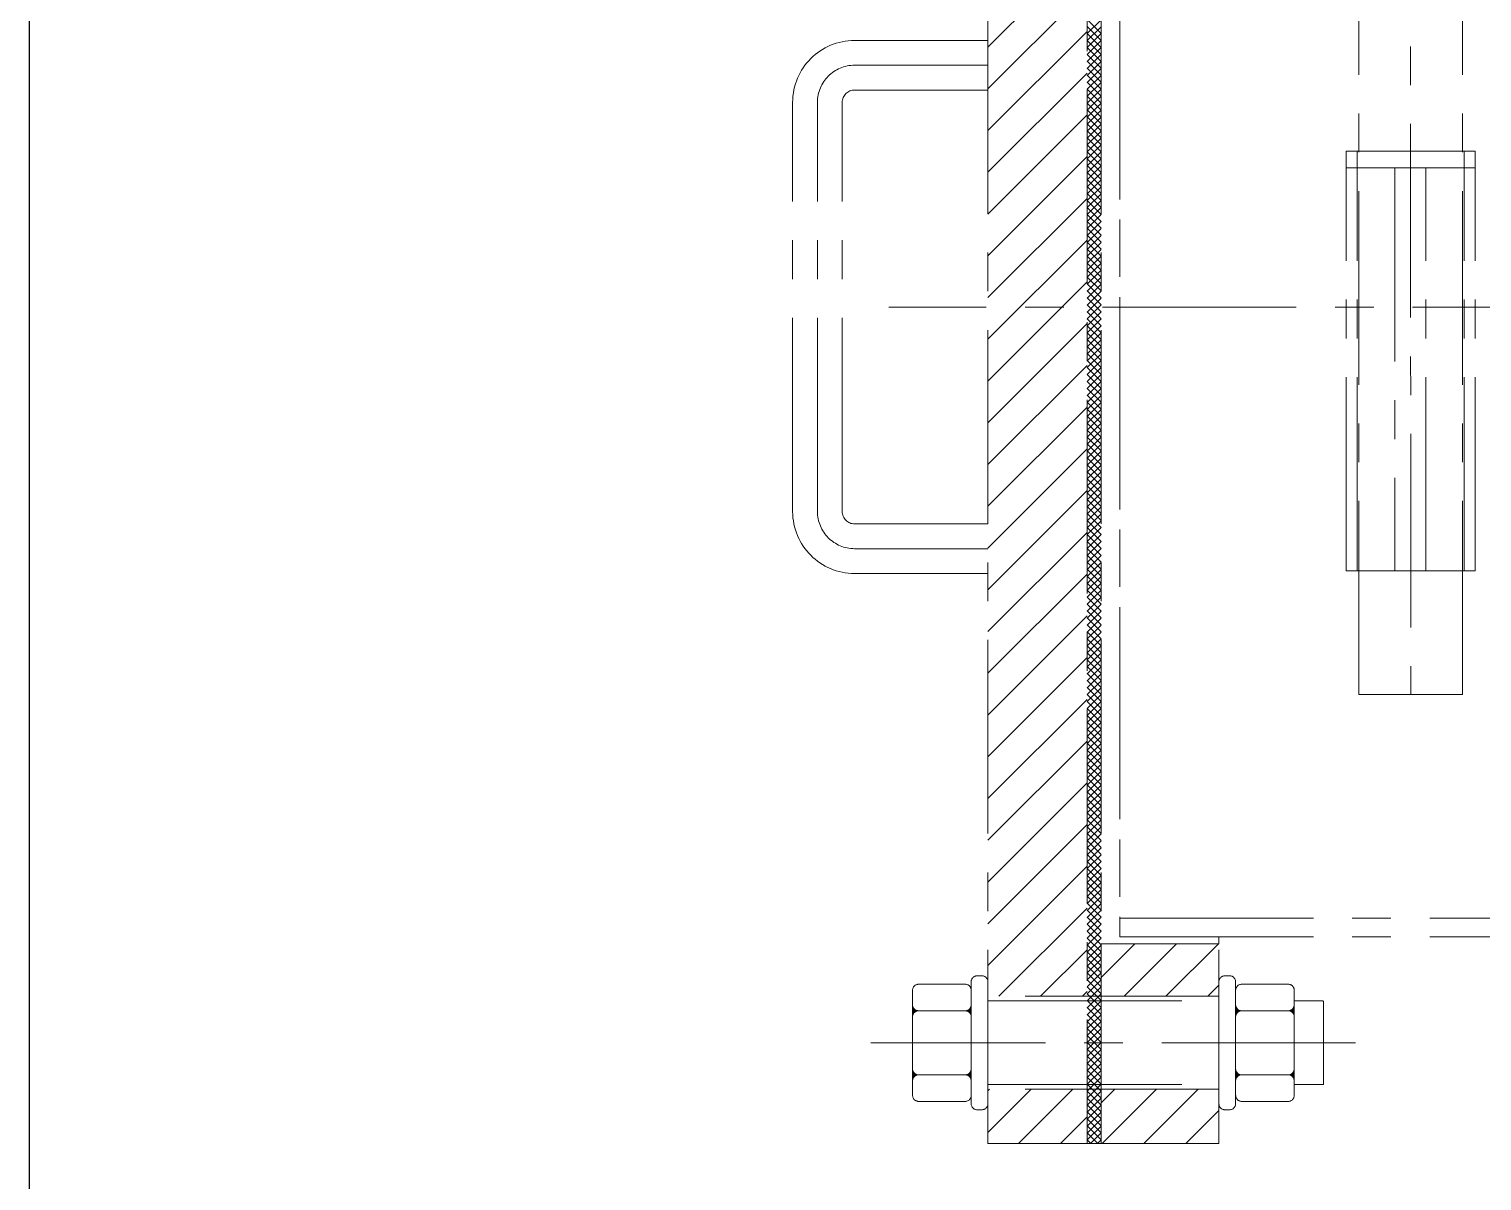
# Model space of a CAD drawing. Header units: millimetres. Extents: x -46397 to 283259, y -8690 to 23983.
# Drawn here: x 186976.6 to 187445.2, y 926.2 to 1297.9 of the extents above; entities that cross this region are included whole.
import ezdxf

# ---------------------------------------------------------------- set-up
doc = ezdxf.new("R2010")
doc.units = ezdxf.units.MM
doc.linetypes.add('CENTER', pattern=[2, 1.25, -0.25, 0.25, -0.25])
doc.layers.add('Dtext', color=255, linetype='Continuous', lineweight=20)
doc.layers.add('mDƯỜNG TÂM', color=8, linetype='CENTER', lineweight=0)
doc.styles.add('Chu va so', font='arial.ttf')
doc.styles.add('TCVN', font='arial.ttf')

# ---------------------------------------------------------------- blocks, each defined once
blk = doc.blocks.new('ggd')
at = {"layer": 'mDƯỜNG TÂM', "color": 8, "ltscale": 50}
for p, q in [((-695.22, 1509.07, -7.71), (-695.13, 1024.92, -7.71)), ((-831.5, 880.08), (-831.5, 1420.08)), ((-799.5, 1420.08), (-799.5, 880.08)), ((-799.5, 1420.08), (-799.5, 880.08)), ((-795, 880.08), (-795, 1420.08)), ((-789, 1353.2, 7.71), (-789, 946.8, 7.71)), ((-789, 1347.2, 7.71), (-789, 952.8, 7.71)), ((-831.5, 1233.88, -7.71), (-799.5, 1265.88, -7.71)), ((-831.5, 1220.41, -7.71), (-799.5, 1252.41, -7.71)), ((-795, 1238.25), (-799.5, 1242.75)), ((-799.5, 1238.2), (-795, 1242.7)), ((-831.5, 1206.94, -7.71), (-799.5, 1238.94, -7.71)), ((-795, 1236.01), (-799.5, 1240.51)), ((-799.5, 1235.95), (-795, 1240.45)), ((-795, 1233.76), (-799.5, 1238.26)), ((-799.5, 1233.71), (-795, 1238.21)), ((-874.5, 1236.02, -4.97), (-831.5, 1236.02, -4.97)), ((-795, 1231.52), (-799.5, 1236.02)), ((-799.5, 1231.46), (-795, 1235.96)), ((-795, 1229.27), (-799.5, 1233.77)), ((-799.5, 1229.22), (-795, 1233.72)), ((-874.5, 1228.02, -4.97), (-831.5, 1228.02, -4.97)), ((-795, 1227.03), (-799.5, 1231.53)), ((-799.5, 1226.97), (-795, 1231.47)), ((-795, 1224.78), (-799.5, 1229.28)), ((-799.5, 1224.73), (-795, 1229.23)), ((-831.5, 1193.47, -7.71), (-799.5, 1225.47, -7.71)), ((-795, 1222.54), (-799.5, 1227.04)), ((-799.5, 1222.48), (-795, 1226.98)), ((-795, 1220.29), (-799.5, 1224.79)), ((-799.5, 1220.24), (-795, 1224.74)), ((-874.5, 1220.02, -4.97), (-831.5, 1220.02, -4.97)), ((-795, 1218.05), (-799.5, 1222.55)), ((-799.5, 1217.99), (-795, 1222.49)), ((-795, 1215.8), (-799.5, 1220.3)), ((-799.5, 1215.75), (-795, 1220.25)), ((-894.5, 1084.02, -4.97), (-894.5, 1216.02, -4.97)), ((-886.5, 1084.02, -4.97), (-886.5, 1216.02, -4.97)), ((-878.5, 1084.02, -4.97), (-878.5, 1216.02, -4.97)), ((-795, 1213.56), (-799.5, 1218.06)), ((-799.5, 1213.5), (-795, 1218)), ((-795, 1211.31), (-799.5, 1215.81)), ((-799.5, 1211.26), (-795, 1215.76)), ((-831.5, 1179.99, -7.71), (-799.5, 1211.99, -7.71)), ((-795, 1209.07), (-799.5, 1213.57)), ((-799.5, 1209.01), (-795, 1213.51)), ((-795, 1206.82), (-799.5, 1211.32)), ((-799.5, 1206.77), (-795, 1211.27)), ((-795, 1204.58), (-799.5, 1209.08)), ((-799.5, 1204.52), (-795, 1209.02)), ((-795, 1202.33), (-799.5, 1206.83)), ((-799.5, 1202.28), (-795, 1206.78)), ((-795, 1200.09), (-799.5, 1204.59)), ((-799.5, 1200.03), (-795, 1204.53)), ((-795, 1197.84), (-799.5, 1202.34)), ((-799.5, 1197.79), (-795, 1202.29)), ((-795, 1195.6), (-799.5, 1200.1)), ((-799.5, 1195.54), (-795, 1200.04)), ((-831.5, 1166.52, -7.71), (-799.5, 1198.52, -7.71)), ((-795, 1193.35), (-799.5, 1197.85)), ((-799.5, 1193.3), (-795, 1197.8)), ((-795, 1191.11), (-799.5, 1195.61)), ((-799.5, 1191.05), (-795, 1195.55)), ((-795, 1188.86), (-799.5, 1193.36)), ((-799.5, 1188.81), (-795, 1193.31)), ((-795, 1186.61), (-799.5, 1191.11)), ((-799.5, 1186.56), (-795, 1191.06)), ((-690.24, 1194.89), (-700.24, 1194.89)), ((-700.24, 1194.89), (-700.24, 1064.89)), ((-690.24, 1064.89), (-690.24, 1194.89)), ((-795, 1184.37), (-799.5, 1188.87)), ((-799.5, 1184.32), (-795, 1188.82)), ((-795, 1182.12), (-799.5, 1186.62)), ((-799.5, 1182.07), (-795, 1186.57)), ((-831.5, 1153.05, -7.71), (-799.5, 1185.05, -7.71)), ((-795, 1179.88), (-799.5, 1184.38)), ((-799.5, 1179.83), (-795, 1184.33)), ((-795, 1177.63), (-799.5, 1182.13)), ((-799.5, 1177.58), (-795, 1182.08)), ((-795, 1175.39), (-799.5, 1179.89)), ((-799.5, 1175.34), (-795, 1179.84)), ((-795, 1173.14), (-799.5, 1177.64)), ((-799.5, 1173.09), (-795, 1177.59)), ((-831.5, 1139.58, -7.71), (-799.5, 1171.58, -7.71)), ((-795, 1170.9), (-799.5, 1175.4)), ((-799.5, 1170.85), (-795, 1175.35)), ((-795, 1168.65), (-799.5, 1173.15)), ((-799.5, 1168.6), (-795, 1173.1)), ((-795, 1166.41), (-799.5, 1170.91)), ((-799.5, 1166.36), (-795, 1170.86)), ((-795, 1164.16), (-799.5, 1168.66)), ((-799.5, 1164.11), (-795, 1168.61)), ((-795, 1161.92), (-799.5, 1166.42)), ((-799.5, 1161.87), (-795, 1166.37)), ((-795, 1159.67), (-799.5, 1164.17)), ((-799.5, 1159.62), (-795, 1164.12)), ((-831.5, 1126.11, -7.71), (-799.5, 1158.11, -7.71)), ((-795, 1157.43), (-799.5, 1161.93)), ((-799.5, 1157.38), (-795, 1161.88)), ((-795, 1155.18), (-799.5, 1159.68)), ((-799.5, 1155.13), (-795, 1159.63)), ((-795, 1152.94), (-799.5, 1157.44)), ((-799.5, 1152.88), (-795, 1157.38)), ((-795, 1150.69), (-799.5, 1155.19)), ((-799.5, 1150.64), (-795, 1155.14)), ((-795, 1148.45), (-799.5, 1152.95)), ((-799.5, 1148.39), (-795, 1152.89)), ((-532.04, 1150), (-863.44, 1150)), ((-795, 1146.2), (-799.5, 1150.7)), ((-799.5, 1146.15), (-795, 1150.65)), ((-795, 1143.96), (-799.5, 1148.46)), ((-799.5, 1143.9), (-795, 1148.4)), ((-831.5, 1112.64, -7.71), (-799.5, 1144.64, -7.71)), ((-795, 1141.71), (-799.5, 1146.21)), ((-799.5, 1141.66), (-795, 1146.16)), ((-795, 1139.47), (-799.5, 1143.97)), ((-799.5, 1139.41), (-795, 1143.91)), ((-795, 1137.22), (-799.5, 1141.72)), ((-799.5, 1137.17), (-795, 1141.67)), ((-795, 1134.98), (-799.5, 1139.48)), ((-799.5, 1134.92), (-795, 1139.42)), ((-795, 1132.73), (-799.5, 1137.23)), ((-799.5, 1132.68), (-795, 1137.18)), ((-795, 1130.49), (-799.5, 1134.99)), ((-799.5, 1130.43), (-795, 1134.93)), ((-831.5, 1099.17, -7.71), (-799.5, 1131.17, -7.71)), ((-795, 1128.24), (-799.5, 1132.74)), ((-799.5, 1128.19), (-795, 1132.69)), ((-795, 1126), (-799.5, 1130.5)), ((-799.5, 1125.94), (-795, 1130.44)), ((-795, 1123.75), (-799.5, 1128.25)), ((-799.5, 1123.7), (-795, 1128.2)), ((-795, 1121.51), (-799.5, 1126.01)), ((-799.5, 1121.45), (-795, 1125.95)), ((-795, 1119.26), (-799.5, 1123.76)), ((-799.5, 1119.21), (-795, 1123.71)), ((-795, 1117.02), (-799.5, 1121.52)), ((-799.5, 1116.96), (-795, 1121.46)), ((-831.5, 1085.7, -7.71), (-799.5, 1117.7, -7.71)), ((-795, 1114.77), (-799.5, 1119.27)), ((-799.5, 1114.72), (-795, 1119.22)), ((-795, 1112.53), (-799.5, 1117.03)), ((-799.5, 1112.47), (-795, 1116.97)), ((-795, 1110.28), (-799.5, 1114.78)), ((-799.5, 1110.23), (-795, 1114.73)), ((-795, 1108.04), (-799.5, 1112.54)), ((-799.5, 1107.98), (-795, 1112.48)), ((-795, 1105.79), (-799.5, 1110.29)), ((-799.5, 1105.74), (-795, 1110.24)), ((-795, 1103.55), (-799.5, 1108.05)), ((-799.5, 1103.49), (-795, 1107.99)), ((-831.5, 1072.23, -7.71), (-799.5, 1104.23, -7.71)), ((-795, 1101.3), (-799.5, 1105.8)), ((-799.5, 1101.25), (-795, 1105.75)), ((-795, 1099.06), (-799.5, 1103.56)), ((-799.5, 1099), (-795, 1103.5)), ((-795, 1096.81), (-799.5, 1101.31)), ((-799.5, 1096.76), (-795, 1101.26)), ((-795, 1094.57), (-799.5, 1099.07)), ((-799.5, 1094.51), (-795, 1099.01)), ((-795, 1092.32), (-799.5, 1096.82)), ((-799.5, 1092.27), (-795, 1096.77)), ((-795, 1090.08), (-799.5, 1094.58)), ((-799.5, 1090.02), (-795, 1094.52)), ((-795, 1087.83), (-799.5, 1092.33)), ((-799.5, 1087.78), (-795, 1092.28)), ((-831.5, 1058.76, -7.71), (-799.5, 1090.76, -7.71)), ((-795, 1085.59), (-799.5, 1090.09)), ((-799.5, 1085.53), (-795, 1090.03)), ((-795, 1083.34), (-799.5, 1087.84)), ((-799.5, 1083.29), (-795, 1087.79)), ((-795, 1081.1), (-799.5, 1085.6)), ((-799.5, 1081.04), (-795, 1085.54)), ((-795, 1078.85), (-799.5, 1083.35)), ((-799.5, 1078.8), (-795, 1083.3)), ((-831.5, 1080.02, -4.97), (-874.5, 1080.02, -4.97)), ((-795, 1076.61), (-799.5, 1081.11)), ((-799.5, 1076.55), (-795, 1081.05)), ((-795, 1074.36), (-799.5, 1078.86)), ((-799.5, 1074.31), (-795, 1078.81)), ((-831.5, 1045.29, -7.71), (-799.5, 1077.29, -7.71)), ((-795, 1072.12), (-799.5, 1076.62)), ((-799.5, 1072.06), (-795, 1076.56)), ((-795, 1069.87), (-799.5, 1074.37)), ((-799.5, 1069.82), (-795, 1074.32)), ((-831.5, 1072.02, -4.97), (-874.5, 1072.02, -4.97)), ((-795, 1067.63), (-799.5, 1072.13)), ((-799.5, 1067.57), (-795, 1072.07)), ((-795, 1065.38), (-799.5, 1069.88)), ((-799.5, 1065.33), (-795, 1069.83)), ((-831.5, 1064.02, -4.97), (-874.5, 1064.02, -4.97)), ((-831.5, 1031.82, -7.71), (-799.5, 1063.82, -7.71)), ((-795, 1063.14), (-799.5, 1067.64)), ((-799.5, 1063.08), (-795, 1067.58)), ((-795, 1060.89), (-799.5, 1065.39)), ((-799.5, 1060.84), (-795, 1065.34)), ((-700.24, 1064.89), (-690.24, 1064.89)), ((-795, 1058.65), (-799.5, 1063.15)), ((-799.5, 1058.59), (-795, 1063.09)), ((-795, 1056.4), (-799.5, 1060.9)), ((-799.5, 1056.35), (-795, 1060.85)), ((-795, 1054.16), (-799.5, 1058.66)), ((-799.5, 1054.1), (-795, 1058.6)), ((-795, 1051.91), (-799.5, 1056.41)), ((-799.5, 1051.86), (-795, 1056.36)), ((-831.5, 1018.35, -7.71), (-799.5, 1050.35, -7.71)), ((-795, 1049.67), (-799.5, 1054.17)), ((-799.5, 1049.61), (-795, 1054.11)), ((-795, 1047.42), (-799.5, 1051.92)), ((-799.5, 1047.37), (-795, 1051.87)), ((-795, 1045.18), (-799.5, 1049.68)), ((-799.5, 1045.12), (-795, 1049.62)), ((-795, 1042.93), (-799.5, 1047.43)), ((-799.5, 1042.88), (-795, 1047.38)), ((-795, 1040.69), (-799.5, 1045.19)), ((-799.5, 1040.63), (-795, 1045.13)), ((-795, 1038.44), (-799.5, 1042.94)), ((-799.5, 1038.39), (-795, 1042.89)), ((-795, 1036.2), (-799.5, 1040.7)), ((-799.5, 1036.14), (-795, 1040.64)), ((-831.5, 1004.88, -7.71), (-799.5, 1036.88, -7.71)), ((-795, 1033.95), (-799.5, 1038.45)), ((-799.5, 1033.9), (-795, 1038.4)), ((-795, 1031.71), (-799.5, 1036.21)), ((-799.5, 1031.65), (-795, 1036.15)), ((-795, 1029.46), (-799.5, 1033.96)), ((-799.5, 1029.41), (-795, 1033.91)), ((-795, 1027.22), (-799.5, 1031.72)), ((-799.5, 1027.16), (-795, 1031.66)), ((-795, 1024.97), (-799.5, 1029.47)), ((-799.5, 1024.92), (-795, 1029.42)), ((-795, 1022.73), (-799.5, 1027.23)), ((-799.5, 1022.67), (-795, 1027.17)), ((-831.5, 991.41, -7.71), (-799.5, 1023.41, -7.71)), ((-795, 1020.48), (-799.5, 1024.98)), ((-799.5, 1020.43), (-795, 1024.93)), ((-795, 1018.24), (-799.5, 1022.74)), ((-799.5, 1018.18), (-795, 1022.68)), ((-795, 1015.99), (-799.5, 1020.49)), ((-799.5, 1015.94), (-795, 1020.44)), ((-795, 1013.74), (-799.5, 1018.24)), ((-799.5, 1013.69), (-795, 1018.19)), ((-795, 1011.5), (-799.5, 1016)), ((-799.5, 1011.45), (-795, 1015.95)), ((-795, 1009.25), (-799.5, 1013.75)), ((-799.5, 1009.2), (-795, 1013.7)), ((-831.5, 977.94, -7.71), (-799.5, 1009.94, -7.71)), ((-795, 1007.01), (-799.5, 1011.51)), ((-799.5, 1006.96), (-795, 1011.46)), ((-795, 1004.76), (-799.5, 1009.26)), ((-799.5, 1004.71), (-795, 1009.21)), ((-795, 1002.52), (-799.5, 1007.02)), ((-799.5, 1002.47), (-795, 1006.97)), ((-795, 1000.27), (-799.5, 1004.77)), ((-799.5, 1000.22), (-795, 1004.72)), ((-795, 998.03), (-799.5, 1002.53)), ((-799.5, 997.98), (-795, 1002.48)), ((-795, 995.78), (-799.5, 1000.28)), ((-799.5, 995.73), (-795, 1000.23)), ((-831.5, 964.47, -7.71), (-799.5, 996.47, -7.71)), ((-795, 993.54), (-799.5, 998.04)), ((-799.5, 993.49), (-795, 997.99)), ((-795, 991.29), (-799.5, 995.79)), ((-799.5, 991.24), (-795, 995.74)), ((-795, 989.05), (-799.5, 993.55)), ((-799.5, 989), (-795, 993.5)), ((-795, 986.8), (-799.5, 991.3)), ((-799.5, 986.75), (-795, 991.25)), ((-795, 984.56), (-799.5, 989.06)), ((-799.5, 984.51), (-795, 989.01)), ((-795, 982.31), (-799.5, 986.81)), ((-799.5, 982.26), (-795, 986.76)), ((-795, 980.07), (-799.5, 984.57)), ((-799.5, 980.02), (-795, 984.52)), ((-831.5, 951, -7.71), (-799.5, 983, -7.71)), ((-795, 977.82), (-799.5, 982.32)), ((-799.5, 977.77), (-795, 982.27)), ((-795, 975.58), (-799.5, 980.08)), ((-799.5, 975.52), (-795, 980.02)), ((-795, 973.33), (-799.5, 977.83)), ((-799.5, 973.28), (-795, 977.78)), ((-795, 971.09), (-799.5, 975.59)), ((-799.5, 971.03), (-795, 975.53)), ((-795, 968.84), (-799.5, 973.34)), ((-799.5, 968.79), (-795, 973.29)), ((-795, 966.6), (-799.5, 971.1)), ((-799.5, 966.54), (-795, 971.04)), ((-831.5, 937.53, -7.71), (-799.5, 969.53, -7.71)), ((-795, 964.35), (-799.5, 968.85)), ((-799.5, 964.3), (-795, 968.8)), ((-795, 962.11), (-799.5, 966.61)), ((-799.5, 962.05), (-795, 966.55)), ((-795, 959.86), (-799.5, 964.36)), ((-799.5, 959.81), (-795, 964.31)), ((-795, 957.62), (-799.5, 962.12)), ((-799.5, 957.56), (-795, 962.06)), ((-827.97, 927.59, -7.71), (-799.5, 956.06, -7.71)), ((-795, 955.37), (-799.5, 959.87)), ((-799.5, 955.32), (-795, 959.82)), ((-795, 953.13), (-799.5, 957.63)), ((-799.5, 953.07), (-795, 957.57)), ((-795, 950.88), (-799.5, 955.38)), ((-799.5, 950.83), (-795, 955.33)), ((-795, 948.64), (-799.5, 953.14)), ((-799.5, 948.58), (-795, 953.08)), ((-789, 952.8, 7.71), (-539, 952.8, 7.71)), ((-795, 946.39), (-799.5, 950.89)), ((-799.5, 946.34), (-795, 950.84)), ((-795, 944.15), (-799.5, 948.65)), ((-799.5, 944.09), (-795, 948.59)), ((-789, 946.8, 7.71), (-539, 946.8, 7.71)), ((-757, 944.5), (-757, 946.8, 7.71)), ((-814.5, 927.59, -7.71), (-799.5, 942.59, -7.71)), ((-795, 941.9), (-799.5, 946.4)), ((-799.5, 941.85), (-795, 946.35)), ((-795, 939.66), (-799.5, 944.16)), ((-799.5, 939.6), (-795, 944.1)), ((-757, 944.5), (-795, 944.5)), ((-795, 944.5), (-795, 880.08)), ((-795, 933.62, -7.71), (-784.11, 944.5, -7.71)), ((-787.56, 927.59, -7.71), (-770.64, 944.5, -7.71)), ((-774.09, 927.59, -7.71), (-757.17, 944.5, -7.71)), ((-757, 880.08), (-757, 944.5)), ((-795, 937.41), (-799.5, 941.91)), ((-799.5, 937.36), (-795, 941.86)), ((-795, 935.17), (-799.5, 939.67)), ((-799.5, 935.11), (-795, 939.61)), ((-795, 932.92), (-799.5, 937.42)), ((-799.5, 932.87), (-795, 937.37)), ((-834.97, 934.19), (-833.43, 934.19)), ((-795, 930.68), (-799.5, 935.18)), ((-799.5, 930.62), (-795, 935.12)), ((-795, 928.43), (-799.5, 932.93)), ((-799.5, 928.38), (-795, 932.88)), ((-755.07, 934.19), (-753.53, 934.19)), ((-855.8, 912.59), (-855.8, 929.56)), ((-838.83, 931.49), (-853.87, 931.49)), ((-836.9, 912.59), (-836.9, 932.26)), ((-831.5, 932.26), (-831.5, 912.59)), ((-801.03, 927.59, -7.71), (-799.5, 929.12, -7.71)), ((-795, 926.19), (-799.5, 930.69)), ((-799.5, 926.13), (-795, 930.63)), ((-795, 923.94), (-799.5, 928.44)), ((-799.5, 923.89), (-795, 928.39)), ((-760.62, 927.59, -7.71), (-757, 931.21, -7.71)), ((-757, 912.59), (-757, 932.26)), ((-751.6, 932.26), (-751.6, 912.59)), ((-751.6, 929.56), (-751.6, 912.59)), ((-749.67, 931.49), (-734.63, 931.49)), ((-732.7, 912.59), (-732.7, 929.56)), ((-855.8, 924.36), (-855.77, 924.49)), ((-855.8, 923.41), (-855.63, 924.05)), ((-855.8, 922.45), (-855.45, 923.75)), ((-855.8, 921.5), (-855.26, 923.51)), ((-855.35, 922.23), (-855.05, 923.33)), ((-837.35, 922.23), (-837.65, 923.33)), ((-836.9, 921.5), (-837.44, 923.51)), ((-836.9, 922.45), (-837.25, 923.75)), ((-836.9, 923.41), (-837.07, 924.05)), ((-836.9, 924.36), (-836.93, 924.49)), ((-757, 927.59), (-831.5, 927.59)), ((-831.5, 926.09), (-757, 926.09)), ((-795, 921.7), (-799.5, 926.2)), ((-799.5, 921.64), (-795, 926.14)), ((-795, 919.45), (-799.5, 923.95)), ((-799.5, 919.4), (-795, 923.9)), ((-751.6, 924.36), (-751.57, 924.49)), ((-751.6, 923.41), (-751.43, 924.05)), ((-751.6, 922.45), (-751.25, 923.75)), ((-751.6, 921.5), (-751.06, 923.51)), ((-751.15, 922.23), (-750.85, 923.33)), ((-733.15, 922.23), (-733.45, 923.33)), ((-732.7, 921.5), (-733.24, 923.51)), ((-732.7, 922.45), (-733.05, 923.75)), ((-732.7, 923.41), (-732.87, 924.05)), ((-732.7, 924.36), (-732.73, 924.49)), ((-723.52, 926.09), (-732.7, 926.09)), ((-723.25, 912.59), (-723.25, 925.82)), ((-855.01, 922.55), (-854.84, 923.18)), ((-854.7, 922.73), (-854.61, 923.07)), ((-854.41, 922.84), (-854.38, 922.99)), ((-854.14, 922.9), (-854.13, 922.94)), ((-838.83, 922.92), (-853.87, 922.92)), ((-838.56, 922.9), (-838.57, 922.94)), ((-838.29, 922.84), (-838.32, 922.99)), ((-838, 922.73), (-838.09, 923.07)), ((-837.69, 922.55), (-837.86, 923.18)), ((-795, 917.21), (-799.5, 921.71)), ((-799.5, 917.15), (-795, 921.65)), ((-795, 914.96), (-799.5, 919.46)), ((-799.5, 914.91), (-795, 919.41)), ((-750.81, 922.55), (-750.64, 923.18)), ((-750.5, 922.73), (-750.41, 923.07)), ((-750.21, 922.84), (-750.18, 922.99)), ((-749.94, 922.9), (-749.93, 922.94)), ((-734.63, 922.92), (-749.67, 922.92)), ((-734.36, 922.9), (-734.37, 922.94)), ((-734.09, 922.84), (-734.12, 922.99)), ((-733.8, 922.73), (-733.89, 923.07)), ((-733.49, 922.55), (-733.66, 923.18)), ((-795, 912.72), (-799.5, 917.22)), ((-799.5, 912.66), (-795, 917.16)), ((-795, 910.47), (-799.5, 914.97)), ((-799.5, 910.42), (-795, 914.92)), ((-712.96, 912.59), (-869.23, 912.59)), ((-855.8, 912.59), (-855.8, 895.62)), ((-836.9, 892.92), (-836.9, 912.59)), ((-831.5, 912.59), (-831.5, 892.92)), ((-795, 908.23), (-799.5, 912.73)), ((-799.5, 908.17), (-795, 912.67)), ((-795, 905.98), (-799.5, 910.48)), ((-799.5, 905.93), (-795, 910.43)), ((-757, 892.92), (-757, 912.59)), ((-751.6, 912.59), (-751.6, 892.92)), ((-732.7, 912.59), (-732.7, 895.62)), ((-723.25, 912.59), (-723.25, 899.36)), ((-795, 903.74), (-799.5, 908.24)), ((-799.5, 903.68), (-795, 908.18)), ((-795, 901.49), (-799.5, 905.99)), ((-799.5, 901.44), (-795, 905.94)), ((-855.8, 903.68), (-855.26, 901.67)), ((-855.8, 902.73), (-855.45, 901.43)), ((-855.8, 901.77), (-855.63, 901.12)), ((-855.8, 900.81), (-855.77, 900.69)), ((-855.35, 902.95), (-855.05, 901.85)), ((-855.01, 902.63), (-854.84, 902)), ((-854.7, 902.45), (-854.61, 902.11)), ((-854.41, 902.34), (-854.38, 902.19)), ((-854.14, 902.28), (-854.13, 902.24)), ((-838.83, 902.26), (-853.87, 902.26)), ((-838.56, 902.28), (-838.57, 902.24)), ((-838.29, 902.34), (-838.32, 902.19)), ((-838, 902.45), (-838.09, 902.11)), ((-837.69, 902.63), (-837.86, 902)), ((-837.35, 902.95), (-837.65, 901.85)), ((-836.9, 903.68), (-837.44, 901.67)), ((-836.9, 902.73), (-837.25, 901.43)), ((-836.9, 901.77), (-837.07, 901.12)), ((-836.9, 900.81), (-836.93, 900.69)), ((-795, 899.25), (-799.5, 903.75)), ((-799.5, 899.19), (-795, 903.69)), ((-795, 897), (-799.5, 901.5)), ((-799.5, 896.95), (-795, 901.45)), ((-751.6, 903.68), (-751.06, 901.67)), ((-751.6, 902.73), (-751.25, 901.43)), ((-751.6, 901.77), (-751.43, 901.12)), ((-751.6, 900.81), (-751.57, 900.69)), ((-751.15, 902.95), (-750.85, 901.85)), ((-750.81, 902.63), (-750.64, 902)), ((-750.5, 902.45), (-750.41, 902.11)), ((-750.21, 902.34), (-750.18, 902.19)), ((-749.94, 902.28), (-749.93, 902.24)), ((-734.63, 902.26), (-749.67, 902.26)), ((-734.36, 902.28), (-734.37, 902.24)), ((-734.09, 902.34), (-734.12, 902.19)), ((-733.8, 902.45), (-733.89, 902.11)), ((-733.49, 902.63), (-733.66, 902)), ((-733.15, 902.95), (-733.45, 901.85)), ((-732.7, 903.68), (-733.24, 901.67)), ((-732.7, 902.73), (-733.05, 901.43)), ((-732.7, 901.77), (-732.87, 901.12)), ((-732.7, 900.81), (-732.73, 900.69)), ((-831.5, 899.09), (-757, 899.09)), ((-757, 897.59), (-831.5, 897.59)), ((-831.5, 897.12, -7.71), (-831.03, 897.59, -7.71)), ((-831.5, 883.65, -7.71), (-817.56, 897.59, -7.71)), ((-821.6, 880.08, -7.71), (-804.09, 897.59, -7.71)), ((-795, 894.76), (-799.5, 899.26)), ((-799.5, 894.7), (-795, 899.2)), ((-795, 892.51), (-799.5, 897.01)), ((-799.5, 892.46), (-795, 896.96)), ((-795, 893.21, -7.71), (-790.62, 897.59, -7.71)), ((-794.66, 880.08, -7.71), (-777.15, 897.59, -7.71)), ((-781.19, 880.08, -7.71), (-763.68, 897.59, -7.71)), ((-723.52, 899.09), (-732.7, 899.09)), ((-838.83, 893.69), (-853.87, 893.69)), ((-833.43, 890.99), (-834.97, 890.99)), ((-795, 890.27), (-799.5, 894.77)), ((-799.5, 890.21), (-795, 894.71)), ((-795, 888.02), (-799.5, 892.52)), ((-799.5, 887.97), (-795, 892.47)), ((-767.72, 880.08, -7.71), (-757, 890.79, -7.71)), ((-753.53, 890.99), (-755.07, 890.99)), ((-749.67, 893.69), (-734.63, 893.69)), ((-808.13, 880.08, -7.71), (-799.5, 888.71, -7.71)), ((-795, 885.78), (-799.5, 890.28)), ((-799.5, 885.72), (-795, 890.22)), ((-795, 883.53), (-799.5, 888.03)), ((-799.5, 883.48), (-795, 887.98)), ((-795, 881.29), (-799.5, 885.79)), ((-799.5, 881.23), (-795, 885.73)), ((-796.04, 880.08), (-799.5, 883.54)), ((-798.28, 880.08), (-799.5, 881.3)), ((-798.41, 880.08), (-795, 883.49)), ((-796.16, 880.08), (-795, 881.24)), ((-799.5, 880.08), (-831.5, 880.08)), ((-799.5, 880.08), (-795, 880.08)), ((-795, 880.08), (-757, 880.08))]:
    blk.add_line(p, q, dxfattribs=at)
at = {"layer": 'mDƯỜNG TÂM', "color": 8, "ltscale": 50, "extrusion": (0, 1, 0)}
for p, q in [((-831.5, 880.08), (-831.5, 1420.08, -7.71)), ((-795, 880.08), (-795, 1420.08, -7.71)), ((-711.83, 1024.92, 0), (-711.83, 1353.2, 7.71)), ((-678.43, 1024.92), (-678.43, 1353.2, 7.71)), ((-715.93, 1200.27), (-674.33, 1200.27)), ((-715.93, 1195.27), (-715.93, 1200.27)), ((-712.37, 1195.27), (-712.37, 1200.27)), ((-677.89, 1195.27), (-677.89, 1200.27)), ((-674.33, 1195.27), (-674.33, 1200.27)), ((-715.93, 1064.89), (-715.93, 1195.27)), ((-712.37, 1064.89), (-712.37, 1195.27)), ((-677.89, 1064.89), (-677.89, 1195.27)), ((-674.33, 1064.89), (-674.33, 1195.27)), ((-715.93, 1194.89), (-674.33, 1194.89)), ((-715.93, 1064.89), (-674.33, 1064.89)), ((-691.24, 1064.89), (-699.24, 1064.89)), ((-711.83, 1024.92), (-678.43, 1024.92)), ((-799.5, 880.08), (-821.5, 880.08))]:
    blk.add_line(p, q, dxfattribs=at)
at = {"layer": 'mDƯỜNG TÂM', "color": 8, "ltscale": 50}
for centre, radius, start, end in [((-874.5, 1216.02, -4.97), 20, 90, 180), ((-874.5, 1216.02, -4.97), 12, 90, 180), ((-874.5, 1216.02, -4.97), 4, 90, 180), ((-874.5, 1084.02, -4.97), 20, 180, 270), ((-874.5, 1084.02, -4.97), 12, 180, 270), ((-874.5, 1084.02, -4.97), 4, 180, 270), ((-834.97, 932.26), 1.93, 90, 180), ((-833.43, 932.26), 1.93, 0, 90), ((-755.07, 932.26), 1.93, 90, 180), ((-753.53, 932.26), 1.93, 0, 90), ((-853.87, 929.56), 1.93, 90, 180), ((-838.83, 929.56), 1.93, 0, 90), ((-749.67, 929.56), 1.93, 90, 180), ((-734.63, 929.56), 1.93, 0, 90), ((-853.87, 924.85), 1.93, 180, 270), ((-838.83, 924.85), 1.93, 270, 360), ((-838.83, 924.85), 1.93, 270, 360), ((-749.67, 924.85), 1.93, 180, 270), ((-734.63, 924.85), 1.93, 270, 360), ((-734.63, 924.85), 1.93, 270, 360), ((-723.52, 925.82), 0.27, 0, 90), ((-853.87, 920.99), 1.93, 90, 180), ((-838.83, 920.99), 1.93, 0, 90), ((-838.83, 920.99), 1.93, 0, 90), ((-749.67, 920.99), 1.93, 90, 180), ((-734.63, 920.99), 1.93, 0, 90), ((-734.63, 920.99), 1.93, 0, 90), ((-853.87, 904.19), 1.93, 180, 270), ((-853.87, 900.32), 1.93, 90, 180), ((-838.83, 904.19), 1.93, 270, 360), ((-838.83, 904.19), 1.93, 270, 360), ((-838.83, 900.32), 1.93, 0, 90), ((-838.83, 900.32), 1.93, 0, 90), ((-749.67, 904.19), 1.93, 180, 270), ((-749.67, 900.32), 1.93, 90, 180), ((-734.63, 904.19), 1.93, 270, 360), ((-734.63, 904.19), 1.93, 270, 360), ((-734.63, 900.32), 1.93, 0, 90), ((-734.63, 900.32), 1.93, 0, 90), ((-853.87, 895.62), 1.93, 180, 270), ((-838.83, 895.62), 1.93, 270, 360), ((-749.67, 895.62), 1.93, 180, 270), ((-734.63, 895.62), 1.93, 270, 360), ((-723.52, 899.36), 0.27, 270, 0), ((-834.97, 892.92), 1.93, 180, 270), ((-833.43, 892.92), 1.93, 270, 360), ((-755.07, 892.92), 1.93, 180, 270), ((-753.53, 892.92), 1.93, 270, 360)]:
    blk.add_arc(centre, radius, start, end, dxfattribs=at)
blk = doc.blocks.new('*U1829')
at = {"lineweight": 25}
for points in [[(0, 0), (7625.22, 0), (7625.22, 4994.92), (0, 4994.92)], [(0, 0), (5765.41, 0), (5765.41, 4994.92), (0, 4994.92)]]:
    blk.add_lwpolyline(points, close=True, dxfattribs=at)
at = {"layer": 'Dtext', "ltscale": 0.1}
for tag, p, height, style in [('FOR_APPROVAL3', (6146.68, 1873.76, -0.3), 39.85, 'TCVN'), ('REV_3', (5814.53, 1876.1), 33.21, 'TCVN'), ('FOR_APPROVAL2', (6146.68, 1749.78, -0.3), 39.85, 'TCVN'), ('REV_2', (5814.53, 1752.11), 33.21, 'TCVN'), ('FOR_APPROVAL1', (6146.68, 1625.79, -0.29), 39.85, 'TCVN'), ('REV_1', (5814.53, 1628.13), 33.21, 'TCVN'), ('NGUOI_VE', (6500.53, 1502.37, -0.28), 39.85, 'TCVN'), ('NGUOI_KIEM_2', (6852.71, 1502.37, -0.32), 39.85, 'TCVN'), ('NGUOI_DUYET', (7278.11, 1502.37, -0.32), 39.85, 'TCVN'), ('REV_0', (5814.53, 1504.14), 33.21, 'TCVN'), ('1.1_A4', (7299.45, 75.64, -0.31), 39.85, 'Chu va so'), ('A4_A4', (7432.07, 75.64, -0.31), 39.85, 'Chu va so'), ('REV.', (7541.27, 75.64, -0.31), 39.85, 'Chu va so')]:
    blk.add_attdef(tag, p, '', height=height, dxfattribs=dict(at, style=style))
for tag, p, height, style, width in [('NGAY_REV03', (5898.7, 1873.76, -0.3), 34.54, 'TCVN', 0.95), ('NGAY_REV02', (5898.7, 1749.78, -0.3), 34.54, 'TCVN', 0.95), ('NGAY_REV01', (5898.7, 1625.79, -0.3), 34.54, 'TCVN', 0.95), ('NGAY_REV0', (5898.7, 1501.8, -0.33), 34.54, 'TCVN', 0.95), ('DWD.NO', (5895.62, 32.33, -0.31), 53.14, 'Chu va so', 0.85)]:
    blk.add_attdef(tag, p, '', height=height, dxfattribs=dict(at, style=style, width=width))
at = {"layer": 'Dtext', "lineweight": 25, "ltscale": 0.1, "style": 'Chu va so'}
for tag, p, height in [('PROJECT_CODE', (6279.67, 624.36), 79.71), ('TITLE1', (5934.48, 476.16, -0.31), 53.14), ('TITLE2', (5934.48, 351.2, -0.31), 53.14), ('TITLE3', (5934.48, 227.21, -0.31), 53.14)]:
    blk.add_attdef(tag, p, '', height=height, dxfattribs=at)

msp = doc.modelspace()

# ---------------------------------------------------------------- block references
msp.add_blockref('ggd', (188117.39, 58.23, -1.5))

# ---------------------------------------------------------------- next in the draw order: block references
at = {"xscale": 0.9084576280678549, "yscale": 0.9084576280678549, "zscale": 0.9084576280678549}
msp.add_blockref('*U1829', (186976.6, -2257.04, -0.15), dxfattribs=at)

doc.saveas('drawing.dxf')
